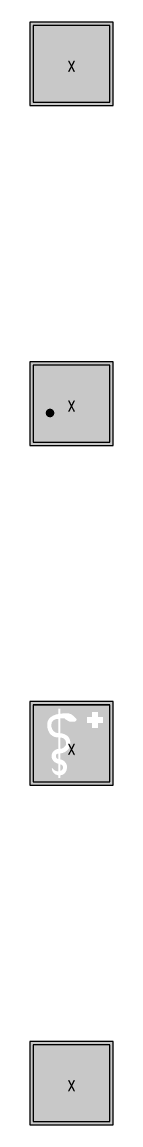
# Model space of a CAD drawing. Header units: metres. Extents: x -162 to 83385, y -62392 to -1971.
# Drawn here: x 28210 to 28460, y -50260 to -46956 of the extents above; entities that cross this region are included whole.
import ezdxf
from ezdxf.enums import TextEntityAlignment as Align

# ---------------------------------------------------------------- set-up
doc = ezdxf.new("R2010")
doc.units = ezdxf.units.M
doc.header["$LTSCALE"] = 0.5
for name, color, linetype, lineweight in [('ELIN_Attribut_01_Produkt_ID', 7, 'Continuous', 0), ('ELIN_Attribut_02_Stromkreis', 7, 'Continuous', 0), ('ELIN_Attribut_03_Verteilerbereich', 7, 'Continuous', 0), ('ELIN_Attribut_04_Montagehoehe', 7, 'Continuous', 0), ('ELIN_Attribut_05_Montageart', 7, 'Continuous', 0), ('ELIN_Attribut_06_Tuernummer', 7, 'Continuous', 0), ('ELIN_Attribut_07_Bemerkung', 7, 'Continuous', 0), ('ELIN_Attribut_08_Adresse', 7, 'Continuous', 0), ('ELIN_Attribut_10_AKZ1', 7, 'Continuous', 0), ('ELIN_Attribut_11_AKZ2', 7, 'Continuous', 0), ('ELIN_Attribut_12_Sonstiges1', 7, 'Continuous', 0), ('ELIN_Attribut_13_Sonstiges2', 7, 'Continuous', 0), ('ELIN_Attribut_14_Bauteil', 7, 'Continuous', 0), ('ELIN_Attribut_15_Ebene', 7, 'Continuous', 0), ('ELIN_Attribut_16_Raumnummer', 7, 'Continuous', 0), ('ELIN_Attribut_17_Raumname', 7, 'Continuous', 0), ('ELIN_Attribut_18_Montageabschnitt', 7, 'Continuous', 0), ('ELIN_Attribut_Basispunkt', 2, 'Continuous', 0), ('ELIN_Attribute_GEMOS', 11, 'Continuous', 0), ('ELIN_FOS_WA_Arzt', 7, 'Continuous', 0), ('ELIN_FOS_WA_Defibrillator', 7, 'Continuous', 0), ('ELIN_FOS_WA_Sammelpunkt', 7, 'Continuous', 0), ('ELIN_FOS_WA_Sanitaeter', 7, 'Continuous', 0)]:
    doc.layers.add(name, color=color, linetype=linetype, lineweight=lineweight)
doc.layers.get('0').off()
doc.styles.add('ELIN_Attribute', font='isocp.shx', dxfattribs={"width": 0.8})

# ---------------------------------------------------------------- blocks, each defined once
blk = doc.blocks.new('ELIN_FOS_SAMMELPUNKT')
at = {"true_color": 0xfafafa}
h = blk.add_hatch(color=7, dxfattribs=at)
h.dxf.hatch_style = 1
h.paths.add_polyline_path([(-121.3, 121.2), (-121.3, -121.3), (121.2, -121.3), (121.2, 121.2)], flags=16)
h.paths.add_polyline_path([(-125, 125), (-125, -125), (125, -125), (125, 125)])
at = {"true_color": 0xd2d2d2}
h = blk.add_hatch(color=254, dxfattribs=at)
h.paths.add_polyline_path([(-121.3, 121.2), (-121.3, -121.3), (121.2, -121.3), (121.2, 121.2)])
h.paths.add_polyline_path([(115, -115), (-115, -115), (-115, 115), (115, 115)], flags=16)
at = {"linetype": 'Continuous', "true_color": 0x64f01e}
h = blk.add_hatch(color=70, dxfattribs=at)
h.paths.add_polyline_path([(115, 115), (-115, 115), (-115, -115), (115, -115)])
h.paths.add_polyline_path([(87.4, 57.9), (58, 57.8), (58, 87.5), (70.8, 100.3), (70.8, 79.9), (99.6, 108.7), (108.7, 99.6), (79.9, 70.8), (100.2, 70.8)], flags=16)
h.paths.add_polyline_path([(72.6, 9.4), (72.6, -7.7), (72.6, -53.5), (63, -53.5), (63, -9.8), (58.5, -9.8), (58.5, -53.5), (34.5, -53.5), (34.5, -15.6), (34.5, -10.9, 0.414214), (25, -1.4), (13.7, -1.4, 0.2394), (23.3, 17.4), (40.1, 17.4), (40.1, 17.4, -0.226818), (24.5, 25.4, -0.164713), (20.3, 37.7, -1), (60.9, 37.7, -0.414214), (40.6, 17.4), (64.6, 17.4, -0.414214)], flags=16)
h.paths.add_polyline_path([(20.3, 17.4, -1), (-20.3, 17.4, -1)], flags=16)
h.paths.add_polyline_path([(-20.3, 66.8, -1), (20.3, 66.8, -1)], flags=16)
h.paths.add_polyline_path([(31.5, -10.9), (31.5, -53.5), (32, -53.5), (32, -73.8), (22.4, -73.8), (22.4, -30.1), (17.9, -30.1), (17.9, -73.8), (-17.9, -73.8), (-17.9, -30.1), (-22.4, -30.1), (-22.4, -73.8), (-32, -73.8), (-32, -53.5), (-31.5, -53.5), (-31.5, -10.9, -0.414214), (-25, -4.4), (-8.2, -4.4, 0.18206), (8.2, -4.4), (25, -4.4, -0.414214)], flags=16)
h.paths.add_polyline_path([(87.4, -57.8), (100.2, -70.7), (79.9, -70.7), (108.7, -99.5), (99.6, -108.7), (70.8, -79.8), (70.8, -100.2), (58, -87.4), (58, -57.8)], flags=16)
h.paths.add_polyline_path([(-19.9, 37.7, -0.414214), (-40.2, 17.4), (-23.3, 17.4, 0.2394), (-13.7, -1.4), (-25, -1.4, 0.414214), (-34.5, -10.9), (-34.5, -16.9), (-34.5, -53.5), (-57, -53.5), (-57, -9.8), (-61.5, -9.8), (-61.5, -53.5), (-72.2, -53.5), (-72.2, 9.4, -0.414214), (-64.2, 17.4), (-40.2, 17.4, -0.414214), (-60.5, 37.7, -1)], flags=16)
h.paths.add_polyline_path([(-58, 57.8), (-87.4, 57.9), (-100.2, 70.8), (-79.9, 70.8), (-108.7, 99.6), (-99.6, 108.7), (-70.8, 79.9), (-70.8, 100.3), (-58, 87.5)], flags=16)
h.paths.add_polyline_path([(-58, -57.8), (-58, -87.4), (-70.8, -100.2), (-70.8, -79.8), (-99.6, -108.7), (-108.7, -99.5), (-79.9, -70.7), (-100.2, -70.7), (-87.4, -57.8)], flags=16)
at = {"true_color": 0xfafafa}
h = blk.add_hatch(color=7, dxfattribs=at)
h.paths.add_polyline_path([(-19.9, 37.7, 1), (-60.5, 37.7, 0.414214), (-40.2, 17.4, 0.414214)])
h.paths.add_polyline_path([(-58, 87.5), (-70.8, 100.3), (-70.8, 79.9), (-99.6, 108.7), (-108.7, 99.6), (-79.9, 70.8), (-100.2, 70.8), (-87.4, 57.9), (-58, 57.8)])
h.paths.add_polyline_path([(-20.3, 66.8, 1), (20.3, 66.8, 1)])
h.paths.add_polyline_path([(20.3, 17.4, 1), (-20.3, 17.4, 1)])
h.paths.add_polyline_path([(60.9, 37.7, 1), (20.3, 37.7, 0.164713), (24.5, 25.4, 0.226818), (40.1, 17.4), (40.1, 17.4), (23.3, 17.4, -0.2394), (13.7, -1.4), (25, -1.4, -0.414214), (34.5, -10.9), (34.5, -15.6), (34.5, -53.5), (58.5, -53.5), (58.5, -9.8), (63, -9.8), (63, -53.5), (72.6, -53.5), (72.6, -7.7), (72.6, 9.4, 0.414214), (64.6, 17.4), (40.6, 17.4, 0.414214)])
h.paths.add_polyline_path([(100.2, 70.8), (79.9, 70.8), (108.7, 99.6), (99.6, 108.7), (70.8, 79.9), (70.8, 100.3), (58, 87.5), (58, 57.8), (87.4, 57.9)])
h.paths.add_polyline_path([(-23.3, 17.4), (-40.2, 17.4), (-64.2, 17.4, 0.414214), (-72.2, 9.4), (-72.2, -53.5), (-61.5, -53.5), (-61.5, -9.8), (-57, -9.8), (-57, -53.5), (-34.5, -53.5), (-34.5, -16.9), (-34.5, -10.9, -0.414214), (-25, -1.4), (-13.7, -1.4, -0.2394)])
h.paths.add_polyline_path([(31.5, -10.9, 0.414214), (25, -4.4), (8.2, -4.4, -0.18206), (-8.2, -4.4), (-25, -4.4, 0.414214), (-31.5, -10.9), (-31.5, -53.5), (-32, -53.5), (-32, -73.8), (-22.4, -73.8), (-22.4, -30.1), (-17.9, -30.1), (-17.9, -73.8), (17.9, -73.8), (17.9, -30.1), (22.4, -30.1), (22.4, -73.8), (32, -73.8), (32, -53.5), (31.5, -53.5)])
h.paths.add_polyline_path([(-58, -57.8), (-87.4, -57.8), (-100.2, -70.7), (-79.9, -70.7), (-108.7, -99.5), (-99.6, -108.7), (-70.8, -79.8), (-70.8, -100.2), (-58, -87.4)])
h.paths.add_polyline_path([(87.4, -57.8), (58, -57.8), (58, -87.4), (70.8, -100.2), (70.8, -79.8), (99.6, -108.7), (108.7, -99.5), (79.9, -70.7), (100.2, -70.7)])
at = {"color": 7, "true_color": 0xfafafa}
blk.add_lwpolyline([(-125, 125), (-125, -125), (125, -125), (125, 125)], close=True, dxfattribs=at)
blk.add_lwpolyline([(-125, 125), (-125, -125), (125, -125), (125, 125)], close=True, dxfattribs=at)
blk.add_lwpolyline([(115, 115), (-115, 115), (-115, -115), (115, -115), (115, 115)], close=True)
at = {"layer": 'ELIN_Attribut_01_Produkt_ID', "style": 'ELIN_Attribute', "width": 0.8, "flags": 8}
blk.add_attdef('01_PRODUKT_ID', (508.5, -14.6, 0), '', height=150, dxfattribs=at)
at = {"layer": 'ELIN_Attribut_02_Stromkreis', "style": 'ELIN_Attribute', "width": 0.8, "flags": 8}
blk.add_attdef('02_STROMKREIS', (508.5, 185.4, 0), '', height=150, dxfattribs=at)
at = {"layer": 'ELIN_Attribut_03_Verteilerbereich', "style": 'ELIN_Attribute', "width": 0.8, "flags": 8}
blk.add_attdef('03_VERTEILERBEREICH', (508.5, -404.4, 0), '', height=125, dxfattribs=at)
at = {"layer": 'ELIN_Attribut_04_Montagehoehe', "style": 'ELIN_Attribute', "width": 0.8, "flags": 8}
blk.add_attdef('04_MONTAGEHOEHE', text='', height=125, dxfattribs=at).set_placement((-732.1, -14.6, 0), align=Align.RIGHT)
at = {"layer": 'ELIN_Attribut_05_Montageart', "style": 'ELIN_Attribute', "width": 0.8, "flags": 8}
blk.add_attdef('05_MONTAGEART', (508.5, -204.4, 0), '', height=125, dxfattribs=at)
at = {"layer": 'ELIN_Attribut_06_Tuernummer', "style": 'ELIN_Attribute', "width": 0.8, "flags": 8}
blk.add_attdef('06_TUERNUMMER', text='', height=125, dxfattribs=at).set_placement((-732.1, -214.6, 0), align=Align.RIGHT)
at = {"layer": 'ELIN_Attribut_07_Bemerkung', "style": 'ELIN_Attribute', "width": 0.8, "flags": 8}
blk.add_attdef('07_BEMERKUNG', (511.1, -844.5, 0), '', height=125, dxfattribs=at)
at = {"layer": 'ELIN_Attribut_08_Adresse', "style": 'ELIN_Attribute', "width": 0.8, "flags": 8}
blk.add_attdef('08_ADRESSE', (511.1, -1100.6, 0), '', height=125, dxfattribs=at)
at = {"layer": 'ELIN_Attribut_10_AKZ1', "style": 'ELIN_Attribute', "width": 0.8, "flags": 8}
blk.add_attdef('10_AKZ1', (508.5, -1466.6, 0), '', height=125, dxfattribs=at)
at = {"layer": 'ELIN_Attribut_11_AKZ2', "style": 'ELIN_Attribute', "width": 0.8, "flags": 8}
blk.add_attdef('11_AKZ2', (508.5, -1622.9, 0), '', height=125, dxfattribs=at)
at = {"layer": 'ELIN_Attribut_12_Sonstiges1', "style": 'ELIN_Attribute', "width": 0.8, "flags": 8}
blk.add_attdef('12_SONSTIGES1', (511.1, -2000.7, 0), '', height=125, dxfattribs=at)
at = {"layer": 'ELIN_Attribut_13_Sonstiges2', "style": 'ELIN_Attribute', "width": 0.8, "flags": 8}
blk.add_attdef('13_SONSTIGES2', (511.1, -2151.6, 0), '', height=125, dxfattribs=at)
at = {"layer": 'ELIN_Attribut_14_Bauteil', "style": 'ELIN_Attribute', "width": 0.8, "flags": 8}
blk.add_attdef('14_BAUTEIL', (511.1, -2382.1, 0), '', height=125, dxfattribs=at)
at = {"layer": 'ELIN_Attribut_15_Ebene', "style": 'ELIN_Attribute', "width": 0.8, "flags": 8}
blk.add_attdef('15_EBENE', (511.1, -2529.3, 0), '', height=125, dxfattribs=at)
at = {"layer": 'ELIN_Attribut_16_Raumnummer', "style": 'ELIN_Attribute', "width": 0.8, "flags": 8}
blk.add_attdef('16_RAUMNUMMER', (511.1, -2723.6, 0), '', height=125, dxfattribs=at)
at = {"layer": 'ELIN_Attribut_17_Raumname', "style": 'ELIN_Attribute', "width": 0.8, "flags": 8}
blk.add_attdef('17_RAUMNAME', (511.1, -2880.1, 0), '', height=125, dxfattribs=at)
at = {"layer": 'ELIN_Attribut_18_Montageabschnitt', "style": 'ELIN_Attribute', "width": 0.8, "flags": 8}
blk.add_attdef('18_MONTAGEABSCHNITT', (511.1, -3081.1, 0), '', height=125, dxfattribs=at)
at = {"layer": 'ELIN_Attribut_Basispunkt', "style": 'ELIN_Attribute', "width": 0.8}
blk.add_attdef('Basispunkt', text='', height=50, dxfattribs=at).set_placement((0, 0), align=Align.MIDDLE)
at = {"layer": 'ELIN_Attribute_GEMOS', "style": 'ELIN_Attribute', "width": 0.6, "flags": 8}
for tag, p in [('G01_PRO02ID', (1933.2, 183.6)), ('G02_BEZEICHNUNG', (1933.2, -14.6, 0)), ('G03_DESCRIPTION', (1933.2, -204.4, 0)), ('G04_GEMOS-SYMBOL', (1936.5, -404.4, 0)), ('G05_GEMOS-TYP', (1936.5, -604.4, 0)), ('G06_ORTSKENNUNG', (1933.2, -804.4, 0)), ('G08_FREI1', (1933.2, -1004.4, 0)), ('G08_FREI2', (1933.2, -1204.4, 0))]:
    blk.add_attdef(tag, p, '', height=125, dxfattribs=at)
blk = doc.blocks.new('ELIN_FOS_SANITAETER')
at = {"true_color": 0xfafafa}
h = blk.add_hatch(color=7, dxfattribs=at)
h.dxf.hatch_style = 1
h.paths.add_polyline_path([(-121.3, 121.2), (-121.3, -121.3), (121.2, -121.3), (121.2, 121.2)], flags=16)
h.paths.add_polyline_path([(-125, 125), (-125, -125), (125, -125), (125, 125)])
at = {"true_color": 0xd2d2d2}
h = blk.add_hatch(color=254, dxfattribs=at)
h.paths.add_polyline_path([(-121.3, 121.2), (-121.3, -121.3), (121.2, -121.3), (121.2, 121.2)])
h.paths.add_polyline_path([(115, -115), (-115, -115), (-115, 115), (115, 115)], flags=16)
at = {"true_color": 0x64f01e}
h = blk.add_hatch(color=70, dxfattribs=at)
h.dxf.hatch_style = 1
h.paths.add_polyline_path([(115, 115), (-115, 115), (-115, -115), (115, -115)])
h.paths.add_polyline_path([(110.6, 5), (110.6, -2.2), (89.9, -2.2), (89.9, -56.3), (110.6, -56.3), (110.6, -64), (-110.2, -64), (-110.2, -57), (-89.5, -57), (-89.5, -2.2), (-110.2, -2.2), (-110.2, 5)], flags=16)
h.paths.add_polyline_path([(-35.9, -2.1), (-32.9, -2.1), (-2.5, -2.1), (-2.5, -13.1), (-29.7, -13.1), (-29.7, -16), (50.8, -16), (53, -16), (53, -17.9), (53, -27.5), (11.6, -27.5), (11.6, -29.5), (53, -29.5), (53, -39.1), (53, -41), (50.8, -41), (-29.7, -41), (-29.7, -43.8), (-2.5, -43.8), (-2.5, -54.8), (-32.9, -54.8), (-35.9, -54.8, -0.414214), (-48.4, -42.3), (-48.4, -17.3), (-48.4, -14.6, -0.414214)], flags=0)
h.paths.add_polyline_path([(-35.9, -4.1), (-32.9, -4.1), (-4.5, -4.1), (-4.5, -11.1), (-31.7, -11.1), (-31.7, -18), (50.8, -18), (51, -18), (51, -25.5), (9.6, -25.5), (9.6, -31.5), (51, -31.5), (51, -39), (-31.7, -39), (-31.7, -45.8), (-4.5, -45.8), (-4.5, -52.8), (-32.9, -52.8), (-35.9, -52.8, -0.414214), (-46.4, -42.3), (-46.4, -17.3), (-46.4, -14.6, -0.414214)], flags=0)
h.paths.add_polyline_path([(-51.5, -27.7), (-51.5, -28.5, -64.977827)], flags=0)
h.paths.add_polyline_path([(-53.5, -27.8), (-53.5, -28.5, -59.401005)], flags=0)
h.paths.add_polyline_path([(44.8, 64.3), (44.8, 75.8), (63.1, 75.8), (63.1, 92.7), (73.1, 92.7), (73.1, 75.8), (91.6, 75.8), (91.6, 64.3), (73.1, 64.3), (73.1, 47.5), (63.1, 47.5), (63.1, 64.3)], flags=16)
at = {"true_color": 0xfafafa}
for points in [[(73.1, 64.3), (91.6, 64.3), (91.6, 75.8), (73.1, 75.8), (73.1, 92.7), (63.1, 92.7), (63.1, 75.8), (44.8, 75.8), (44.8, 64.3), (63.1, 64.3), (63.1, 47.5), (73.1, 47.5)], [(-53.5, -27.8, 59.401005), (-53.5, -28.5)], [(9.6, -25.5), (51, -25.5), (51, -18), (50.8, -18), (-31.7, -18), (-31.7, -11.1), (-4.5, -11.1), (-4.5, -4.1), (-32.9, -4.1), (-35.9, -4.1, 0.414214), (-46.4, -14.6), (-46.4, -17.3), (-46.4, -42.3, 0.414214), (-35.9, -52.8), (-32.9, -52.8), (-4.5, -52.8), (-4.5, -45.8), (-31.7, -45.8), (-31.7, -39), (51, -39), (51, -31.5), (9.6, -31.5)]]:
    blk.add_hatch(color=7, dxfattribs=at).paths.add_polyline_path(points)
h = blk.add_hatch(color=7, dxfattribs=at)
h.paths.add_polyline_path([(89.9, -2.2), (110.6, -2.2), (110.6, 5), (-110.2, 5), (-110.2, -2.2), (-89.5, -2.2), (-89.5, -57), (-110.2, -57), (-110.2, -64), (110.6, -64), (110.6, -56.3), (89.9, -56.3)])
h.paths.add_polyline_path([(50.8, -16), (53, -16), (53, -17.9), (53, -27.5), (11.6, -27.5), (11.6, -29.5), (53, -29.5), (53, -39.1), (53, -41), (50.8, -41), (-29.7, -41), (-29.7, -43.8), (-2.5, -43.8), (-2.5, -54.8), (-32.9, -54.8), (-35.9, -54.8, -0.414214), (-48.4, -42.3), (-48.4, -17.3), (-48.4, -14.6, -0.414214), (-35.9, -2.1), (-32.9, -2.1), (-2.5, -2.1), (-2.5, -13.1), (-29.7, -13.1), (-29.7, -16)], flags=16)
h.paths.add_polyline_path([(50.8, -18), (51, -18), (51, -25.5), (9.6, -25.5), (9.6, -31.5), (51, -31.5), (51, -39), (50.8, -39), (-31.7, -39), (-31.7, -45.8), (-4.5, -45.8), (-4.5, -52.8), (-32.9, -52.8), (-35.9, -52.8, -0.414214), (-46.4, -42.3), (-46.4, -17.3), (-46.4, -14.6, -0.414214), (-35.9, -4.1), (-32.9, -4.1), (-4.5, -4.1), (-4.5, -11.1), (-31.7, -11.1), (-31.7, -18)], flags=0)
h.paths.add_polyline_path([(-51.5, -27.7), (-51.5, -28.5, -64.977827)], flags=16)
h.paths.add_polyline_path([(-53.5, -27.8), (-53.5, -28.5, -59.401005)], flags=0)
at = {"true_color": 0x64f01e}
h = blk.add_hatch(color=70, dxfattribs=at)
h.paths.add_polyline_path([(-51.5, -28.5), (-51.5, -27.7, 64.977827)])
h.paths.add_polyline_path([(-53.5, -27.8), (-53.5, -28.5, -59.401005)], flags=16)
h = blk.add_hatch(color=70, dxfattribs=at)
h.paths.add_polyline_path([(-2.5, -2.1), (-32.9, -2.1), (-35.9, -2.1, 0.414214), (-48.4, -14.6), (-48.4, -17.3), (-48.4, -42.3, 0.414214), (-35.9, -54.8), (-32.9, -54.8), (-2.5, -54.8), (-2.5, -43.8), (-29.7, -43.8), (-29.7, -41), (50.8, -41), (53, -41), (53, -39.1), (53, -29.5), (11.6, -29.5), (11.6, -27.5), (53, -27.5), (53, -17.9), (53, -16), (50.8, -16), (-29.7, -16), (-29.7, -13.1), (-2.5, -13.1)])
h.paths.add_polyline_path([(-31.7, -11.1), (-31.7, -18), (50.8, -18), (51, -18), (51, -25.5), (9.6, -25.5), (9.6, -31.5), (51, -31.5), (51, -39), (50.8, -39), (-31.7, -39), (-31.7, -45.8), (-4.5, -45.8), (-4.5, -52.8), (-32.9, -52.8), (-35.9, -52.8, -0.414214), (-46.4, -42.3), (-46.4, -17.3), (-46.4, -14.6, -0.414214), (-35.9, -4.1), (-32.9, -4.1), (-4.5, -4.1), (-4.5, -11.1)], flags=16)
at = {"color": 7, "true_color": 0xfafafa}
blk.add_lwpolyline([(-125, 125), (-125, -125), (125, -125), (125, 125)], close=True, dxfattribs=at)
blk.add_lwpolyline([(115, 115), (-115, 115), (-115, -115), (115, -115), (115, 115)], close=True)
at = {"layer": 'ELIN_Attribut_01_Produkt_ID', "style": 'ELIN_Attribute', "width": 0.8, "flags": 8}
blk.add_attdef('01_PRODUKT_ID', (508.5, -14.6, 0), '', height=150, dxfattribs=at)
at = {"layer": 'ELIN_Attribut_02_Stromkreis', "style": 'ELIN_Attribute', "width": 0.8, "flags": 8}
blk.add_attdef('02_STROMKREIS', (508.5, 185.4, 0), '', height=150, dxfattribs=at)
at = {"layer": 'ELIN_Attribut_03_Verteilerbereich', "style": 'ELIN_Attribute', "width": 0.8, "flags": 8}
blk.add_attdef('03_VERTEILERBEREICH', (508.5, -404.4, 0), '', height=125, dxfattribs=at)
at = {"layer": 'ELIN_Attribut_04_Montagehoehe', "style": 'ELIN_Attribute', "width": 0.8, "flags": 8}
blk.add_attdef('04_MONTAGEHOEHE', text='', height=125, dxfattribs=at).set_placement((-732.1, -14.6, 0), align=Align.RIGHT)
at = {"layer": 'ELIN_Attribut_05_Montageart', "style": 'ELIN_Attribute', "width": 0.8, "flags": 8}
blk.add_attdef('05_MONTAGEART', (508.5, -204.4, 0), '', height=125, dxfattribs=at)
at = {"layer": 'ELIN_Attribut_06_Tuernummer', "style": 'ELIN_Attribute', "width": 0.8, "flags": 8}
blk.add_attdef('06_TUERNUMMER', text='', height=125, dxfattribs=at).set_placement((-732.1, -214.6, 0), align=Align.RIGHT)
at = {"layer": 'ELIN_Attribut_07_Bemerkung', "style": 'ELIN_Attribute', "width": 0.8, "flags": 8}
blk.add_attdef('07_BEMERKUNG', (511.1, -844.5, 0), '', height=125, dxfattribs=at)
at = {"layer": 'ELIN_Attribut_08_Adresse', "style": 'ELIN_Attribute', "width": 0.8, "flags": 8}
blk.add_attdef('08_ADRESSE', (511.1, -1100.6, 0), '', height=125, dxfattribs=at)
at = {"layer": 'ELIN_Attribut_10_AKZ1', "style": 'ELIN_Attribute', "width": 0.8, "flags": 8}
blk.add_attdef('10_AKZ1', (508.5, -1466.6, 0), '', height=125, dxfattribs=at)
at = {"layer": 'ELIN_Attribut_11_AKZ2', "style": 'ELIN_Attribute', "width": 0.8, "flags": 8}
blk.add_attdef('11_AKZ2', (508.5, -1622.9, 0), '', height=125, dxfattribs=at)
at = {"layer": 'ELIN_Attribut_12_Sonstiges1', "style": 'ELIN_Attribute', "width": 0.8, "flags": 8}
blk.add_attdef('12_SONSTIGES1', (511.1, -2000.7, 0), '', height=125, dxfattribs=at)
at = {"layer": 'ELIN_Attribut_13_Sonstiges2', "style": 'ELIN_Attribute', "width": 0.8, "flags": 8}
blk.add_attdef('13_SONSTIGES2', (511.1, -2151.6, 0), '', height=125, dxfattribs=at)
at = {"layer": 'ELIN_Attribut_14_Bauteil', "style": 'ELIN_Attribute', "width": 0.8, "flags": 8}
blk.add_attdef('14_BAUTEIL', (511.1, -2382.1, 0), '', height=125, dxfattribs=at)
at = {"layer": 'ELIN_Attribut_15_Ebene', "style": 'ELIN_Attribute', "width": 0.8, "flags": 8}
blk.add_attdef('15_EBENE', (511.1, -2529.3, 0), '', height=125, dxfattribs=at)
at = {"layer": 'ELIN_Attribut_16_Raumnummer', "style": 'ELIN_Attribute', "width": 0.8, "flags": 8}
blk.add_attdef('16_RAUMNUMMER', (511.1, -2723.6, 0), '', height=125, dxfattribs=at)
at = {"layer": 'ELIN_Attribut_17_Raumname', "style": 'ELIN_Attribute', "width": 0.8, "flags": 8}
blk.add_attdef('17_RAUMNAME', (511.1, -2880.1, 0), '', height=125, dxfattribs=at)
at = {"layer": 'ELIN_Attribut_18_Montageabschnitt', "style": 'ELIN_Attribute', "width": 0.8, "flags": 8}
blk.add_attdef('18_MONTAGEABSCHNITT', (511.1, -3081.1, 0), '', height=125, dxfattribs=at)
at = {"layer": 'ELIN_Attribut_Basispunkt', "style": 'ELIN_Attribute', "width": 0.8}
blk.add_attdef('Basispunkt', text='', height=50, dxfattribs=at).set_placement((0, 0), align=Align.MIDDLE)
at = {"layer": 'ELIN_Attribute_GEMOS', "style": 'ELIN_Attribute', "width": 0.6, "flags": 8}
for tag, p in [('G01_PRO02ID', (1933.2, 183.6)), ('G02_BEZEICHNUNG', (1933.2, -14.6, 0)), ('G03_DESCRIPTION', (1933.2, -204.4, 0)), ('G04_GEMOS-SYMBOL', (1936.5, -404.4, 0)), ('G05_GEMOS-TYP', (1936.5, -604.4, 0)), ('G06_ORTSKENNUNG', (1933.2, -804.4, 0)), ('G08_FREI1', (1933.2, -1004.4, 0)), ('G08_FREI2', (1933.2, -1204.4, 0))]:
    blk.add_attdef(tag, p, '', height=125, dxfattribs=at)
blk = doc.blocks.new('ELIN_FOS_ARZT')
at = {"true_color": 0xfafafa}
h = blk.add_hatch(color=7, dxfattribs=at)
h.dxf.hatch_style = 1
h.paths.add_polyline_path([(-121.3, 121.2), (-121.3, -121.3), (121.2, -121.3), (121.2, 121.2)], flags=16)
h.paths.add_polyline_path([(-125, 125), (-125, -125), (125, -125), (125, 125)])
at = {"true_color": 0xd2d2d2}
h = blk.add_hatch(color=254, dxfattribs=at)
h.paths.add_polyline_path([(-121.3, 121.2), (-121.3, -121.3), (121.2, -121.3), (121.2, 121.2)])
h.paths.add_polyline_path([(115, -115), (-115, -115), (-115, 115), (115, 115)], flags=16)
at = {"true_color": 0x64f01e}
h = blk.add_hatch(color=70, dxfattribs=at)
h.dxf.hatch_style = 1
h.paths.add_polyline_path([(-39.2, 73.6), (-41.1, 73.5), (-44, 73), (-47.1, 72.4), (-49.9, 71.4), (-52.3, 70.2), (-54.6, 68.6), (-56.2, 66.9), (-57.9, 64.6), (-59.2, 62.5), (-59.9, 59.7), (-60.3, 57), (-60.4, 54.6), (-60.3, 51.5), (-60, 48.6), (-59.1, 45.7), (-58, 43), (-56.4, 40.2), (-54, 37.2), (-51.8, 35.2), (-49.4, 33.4), (-47.2, 32.3), (-44.6, 31.7), (-41.8, 31.1), (-39.2, 31)], flags=0)
h.paths.add_polyline_path([(-16.5, -1.6), (-16.4, 0.6), (-16.7, 3.3), (-17.1, 5.4), (-17.7, 7.7), (-18.8, 9.7), (-20.2, 11.6), (-21.5, 13.1), (-23.4, 14.6), (-25.1, 15.5), (-27.3, 16.3), (-29.9, 17), (-32.1, 17.2), (-33.6, 17.5), (-33.6, -16), (-32.9, -16), (-30.9, -15.9), (-28.1, -15.1), (-25.2, -13.5), (-22.5, -11.6), (-20.4, -9.6), (-18.7, -7.7), (-17.6, -5.9), (-16.8, -4)], flags=0)
h.paths.add_polyline_path([(-39.2, -30.4), (-40, -30.6), (-41.7, -30.9), (-43.4, -31.6), (-45, -32.8), (-46.2, -34.3), (-46.7, -36.1), (-47, -37.9), (-46.8, -39.6), (-46.5, -41), (-45.6, -42.9), (-44.3, -44.4), (-42.9, -45.6), (-41.3, -46.4), (-39.2, -47)], flags=0)
h.paths.add_polyline_path([(-25.5, -74.5), (-25.4, -73), (-25.2, -71.8), (-25.5, -70.2), (-26, -68.8), (-26.7, -67.4), (-27.7, -66.3), (-29.1, -64.9), (-30.3, -64), (-32.1, -63.3), (-33.6, -62.9), (-33.6, -82.1), (-32.3, -81.8), (-30.4, -80.9), (-28.9, -79.9), (-27.4, -78.6), (-26.6, -77.3), (-25.9, -75.8)], flags=0)
h.paths.add_polyline_path([(115, 116), (-115, 116), (-115, -115), (115, -115)])
h.paths.add_polyline_path([(-59.9, -39.9), (-59.9, -36.8), (-59.3, -34), (-58.6, -31.1), (-57.6, -28.5), (-56.5, -26.8), (-55.3, -24.7), (-53.3, -22.6), (-51.7, -21.4), (-49.8, -20.3), (-47.9, -19), (-46.3, -18.3), (-44.1, -17.6), (-41.8, -16.9), (-39.2, -16.3), (-39.2, 17.8), (-40.6, 17.8), (-43.4, 18), (-46.2, 18.3), (-48.7, 18.9), (-51.6, 19.6), (-54.1, 20.8), (-56.4, 22.1), (-58.7, 23.5), (-61.1, 25.5), (-63.2, 27.6), (-65.4, 29.9), (-66.7, 32.1), (-67.8, 34.1), (-69, 36.5), (-70.1, 38.7), (-70.8, 41), (-71.5, 43.3), (-72.1, 46.1), (-72.7, 48.9), (-72.9, 51), (-73.1, 54.6), (-73, 58.1), (-72.9, 59.4), (-72.3, 62.2), (-72, 64), (-71.5, 66.2), (-70.8, 67.7), (-69.7, 69.9), (-68, 72.7), (-66.7, 74.1), (-65, 76.3), (-62.9, 78), (-60.8, 79.6), (-58.7, 81.1), (-56, 82.7), (-53.6, 83.9), (-50.5, 85.2), (-47.9, 86.2), (-45.8, 86.7), (-42.6, 87.4), (-39.2, 88), (-39.2, 104.2), (-33.6, 104.2), (-33.6, 88.9), (-32, 89.1), (-29.3, 89.4), (-26.9, 89.6), (-24.7, 90), (-22.3, 90.2), (-19.9, 90.4), (-17.8, 90.3), (-15, 90.4), (-12.9, 90.3), (-10.6, 90.1), (-8.5, 89.7), (-6.4, 89.3), (-3.9, 88.4), (-1.3, 87.3), (1, 86.1), (2.7, 84.6), (4.7, 83.4), (6.9, 81.4), (9.4, 78.9), (12, 76.4), (13.5, 74.9), (14.5, 73.7), (15.2, 72), (15.3, 70.7), (15, 69.6), (14.1, 68.7), (13.7, 67.7), (12.7, 66.6), (11.3, 65.9), (9.5, 65.1), (7.1, 64.9), (5, 64.7), (1.5, 64.7), (-1.2, 64.9), (-2.8, 64.9), (-4.3, 65.2), (-6.2, 65.6), (-8.8, 66.8), (-10.8, 67.7), (-12.6, 68.9), (-14.3, 70), (-16, 70.9), (-17.3, 71.7), (-18.4, 72.6), (-19.6, 73.7), (-20.7, 74.5), (-21.6, 75), (-22.8, 75.4), (-24.3, 75.5), (-26.1, 75.4), (-28.2, 75.3), (-29.9, 75.1), (-31.4, 74.9), (-33.6, 74.8), (-33.6, 30.6), (-32.9, 30.5), (-30, 30.2), (-26.1, 29.1), (-22, 27.9), (-19, 26.5), (-14.8, 24.2), (-11.7, 21.6), (-8.9, 18.9), (-6.9, 15.5), (-5.3, 11.6), (-4.4, 8.8), (-3.8, 5.5), (-3.6, 1.8), (-3.8, -1.6), (-4.1, -4.4), (-4.7, -7.2), (-5.7, -10.6), (-7, -13.5), (-8.8, -16.1), (-10.6, -18.3), (-12.2, -20), (-14.3, -22), (-16.5, -23.6), (-18.6, -25.1), (-21.2, -26.4), (-23.6, -27.5), (-26.1, -28.3), (-28.7, -29), (-31.4, -29.6), (-33.6, -29.7), (-33.6, -48.1), (-33.1, -48.1), (-30.9, -48.5), (-28.2, -49.4), (-25.8, -50.5), (-22.8, -52.7), (-20.2, -54.9), (-18.3, -57.3), (-16.6, -59.6), (-14.9, -62.5), (-14.1, -65.2), (-13.5, -68.1), (-13.4, -71.2), (-13.6, -74.3), (-14.3, -77.2), (-14.9, -80.5), (-16.4, -83.5), (-18.3, -87.1), (-19.3, -88.3), (-21.3, -90.5), (-23.8, -92.2), (-26.4, -93.7), (-29.1, -94.8), (-31.7, -95.3), (-33.6, -95.6), (-33.6, -103.4), (-39.2, -103.4), (-39.2, -95.5), (-40.3, -95.4), (-41.9, -95.2), (-43.7, -94.6), (-45.5, -93.9), (-47.6, -93), (-49.5, -92.1), (-50.9, -91.1), (-52.3, -89.8), (-53.3, -88.9), (-54.3, -87.9), (-55.3, -86.5), (-55.9, -85.4), (-56.7, -84.4), (-57.2, -83.4), (-57.8, -82.2), (-58.1, -80.9), (-58.5, -79.9), (-58.7, -78.8), (-58.8, -77.6), (-59, -76.6), (-59.1, -75.7), (-59.1, -74.6), (-59, -72.9), (-58.4, -73.3), (-57.6, -74.2), (-56.6, -75.4), (-55, -76.9), (-53.6, -78.3), (-52.3, -79.4), (-50.8, -80.4), (-49.1, -81.5), (-47.6, -82.4), (-45.8, -82.9), (-44.3, -83.3), (-42.7, -83.4), (-40.9, -83.4), (-39.2, -83.2), (-39.2, -61.4), (-40.8, -61), (-43.5, -59.8), (-46.5, -58.5), (-49.6, -56.8), (-52, -54.9), (-54.1, -53.1), (-55.6, -51), (-57, -48.6), (-58.9, -44.9), (-59.6, -42.5)], flags=16)
h.paths.add_polyline_path([(-47, -37.9), (-46.7, -36.1), (-46.2, -34.3), (-45, -32.8), (-43.4, -31.6), (-41.7, -30.9), (-40, -30.6), (-39.2, -30.4), (-39.2, -47), (-41.3, -46.4), (-42.9, -45.6), (-44.3, -44.4), (-45.6, -42.9), (-46.5, -41), (-46.8, -39.6)], flags=0)
h.paths.add_polyline_path([(-33.6, -62.9), (-32.1, -63.3), (-30.3, -64), (-29.1, -64.9), (-27.7, -66.3), (-26.7, -67.4), (-26, -68.8), (-25.5, -70.2), (-25.2, -71.8), (-25.4, -73), (-25.5, -74.5), (-25.9, -75.8), (-26.6, -77.3), (-27.4, -78.6), (-28.9, -79.9), (-30.4, -80.9), (-32.3, -81.8), (-33.6, -82.1)], flags=0)
h.paths.add_polyline_path([(-33.6, -16), (-33.6, 17.5), (-32.1, 17.2), (-29.9, 17), (-27.3, 16.3), (-25.1, 15.5), (-23.4, 14.6), (-21.5, 13.1), (-20.2, 11.6), (-18.8, 9.7), (-17.7, 7.7), (-17.1, 5.4), (-16.7, 3.3), (-16.4, 0.6), (-16.5, -1.6), (-16.8, -4), (-17.6, -5.9), (-18.7, -7.7), (-20.4, -9.6), (-22.5, -11.6), (-25.2, -13.5), (-28.1, -15.1), (-30.9, -15.9), (-32.9, -16)], flags=0)
h.paths.add_polyline_path([(-47.2, 32.3), (-49.4, 33.4), (-51.8, 35.2), (-54, 37.2), (-56.4, 40.2), (-58, 43), (-59.1, 45.7), (-60, 48.6), (-60.3, 51.5), (-60.4, 54.6), (-60.3, 57), (-59.9, 59.7), (-59.2, 62.5), (-57.9, 64.6), (-56.2, 66.9), (-54.6, 68.6), (-52.3, 70.2), (-49.9, 71.4), (-47.1, 72.4), (-44, 73), (-41.1, 73.5), (-39.2, 73.6), (-39.2, 31), (-41.8, 31.1), (-44.6, 31.7)], flags=0)
h.paths.add_polyline_path([(46.1, 61.3), (46.1, 79.2), (61.8, 79.2), (61.8, 94.4), (79.2, 94.4), (79.2, 79.2), (95, 79.2), (95, 61.3), (79.2, 61.3), (79.2, 46.1), (61.8, 46.1), (61.8, 61.3)], flags=16)
h = blk.add_hatch(color=70, dxfattribs=at)
h.dxf.hatch_style = 1
h.paths.add_polyline_path([(-39.2, 73.6), (-41.1, 73.5), (-44, 73), (-47.1, 72.4), (-49.9, 71.4), (-52.3, 70.2), (-54.6, 68.6), (-56.2, 66.9), (-57.9, 64.6), (-59.2, 62.5), (-59.9, 59.7), (-60.3, 57), (-60.4, 54.6), (-60.3, 51.5), (-60, 48.6), (-59.1, 45.7), (-58, 43), (-56.4, 40.2), (-54, 37.2), (-51.8, 35.2), (-49.4, 33.4), (-47.2, 32.3), (-44.6, 31.7), (-41.8, 31.1), (-39.2, 31)])
h.paths.add_polyline_path([(-17.1, 5.4), (-17.7, 7.7), (-18.8, 9.7), (-20.2, 11.6), (-21.5, 13.1), (-23.4, 14.6), (-25.1, 15.5), (-27.3, 16.3), (-29.9, 17), (-32.1, 17.2), (-33.6, 17.5), (-33.6, -16), (-32.9, -16), (-30.9, -15.9), (-28.1, -15.1), (-25.2, -13.5), (-22.5, -11.6), (-20.4, -9.6), (-18.7, -7.7), (-17.6, -5.9), (-16.8, -4), (-16.5, -1.6), (-16.4, 0.6), (-16.7, 3.3)])
h.paths.add_polyline_path([(-39.2, -30.4), (-40, -30.6), (-41.7, -30.9), (-43.4, -31.6), (-45, -32.8), (-46.2, -34.3), (-46.7, -36.1), (-47, -37.9), (-46.8, -39.6), (-46.5, -41), (-45.6, -42.9), (-44.3, -44.4), (-42.9, -45.6), (-41.3, -46.4), (-39.2, -47)])
h.paths.add_polyline_path([(-25.4, -73), (-25.2, -71.8), (-25.5, -70.2), (-26, -68.8), (-26.7, -67.4), (-27.7, -66.3), (-29.1, -64.9), (-30.3, -64), (-32.1, -63.3), (-33.6, -62.9), (-33.6, -82.1), (-32.3, -81.8), (-30.4, -80.9), (-28.9, -79.9), (-27.4, -78.6), (-26.6, -77.3), (-25.9, -75.8), (-25.5, -74.5)])
at = {"color": 7, "true_color": 0xfafafa}
blk.add_lwpolyline([(-125, 125), (-125, -125), (125, -125), (125, 125)], close=True, dxfattribs=at)
for points in [[(115, 116), (-115, 116), (-115, -115), (115, -115), (115, 116)], [(115, 115), (-115, 115), (-115, -115), (115, -115), (115, 115)]]:
    blk.add_lwpolyline(points, close=True)
at = {"layer": 'ELIN_Attribut_01_Produkt_ID', "style": 'ELIN_Attribute', "width": 0.8, "flags": 8}
blk.add_attdef('01_PRODUKT_ID', (508.5, -14.6, 0), '', height=150, dxfattribs=at)
at = {"layer": 'ELIN_Attribut_02_Stromkreis', "style": 'ELIN_Attribute', "width": 0.8, "flags": 8}
blk.add_attdef('02_STROMKREIS', (508.5, 185.4, 0), '', height=150, dxfattribs=at)
at = {"layer": 'ELIN_Attribut_03_Verteilerbereich', "style": 'ELIN_Attribute', "width": 0.8, "flags": 8}
blk.add_attdef('03_VERTEILERBEREICH', (508.5, -404.4, 0), '', height=125, dxfattribs=at)
at = {"layer": 'ELIN_Attribut_04_Montagehoehe', "style": 'ELIN_Attribute', "width": 0.8, "flags": 8}
blk.add_attdef('04_MONTAGEHOEHE', text='', height=125, dxfattribs=at).set_placement((-732.1, -14.6, 0), align=Align.RIGHT)
at = {"layer": 'ELIN_Attribut_05_Montageart', "style": 'ELIN_Attribute', "width": 0.8, "flags": 8}
blk.add_attdef('05_MONTAGEART', (508.5, -204.4, 0), '', height=125, dxfattribs=at)
at = {"layer": 'ELIN_Attribut_06_Tuernummer', "style": 'ELIN_Attribute', "width": 0.8, "flags": 8}
blk.add_attdef('06_TUERNUMMER', text='', height=125, dxfattribs=at).set_placement((-732.1, -214.6, 0), align=Align.RIGHT)
at = {"layer": 'ELIN_Attribut_07_Bemerkung', "style": 'ELIN_Attribute', "width": 0.8, "flags": 8}
blk.add_attdef('07_BEMERKUNG', (511.1, -844.5, 0), '', height=125, dxfattribs=at)
at = {"layer": 'ELIN_Attribut_08_Adresse', "style": 'ELIN_Attribute', "width": 0.8, "flags": 8}
blk.add_attdef('08_ADRESSE', (511.1, -1100.6, 0), '', height=125, dxfattribs=at)
at = {"layer": 'ELIN_Attribut_10_AKZ1', "style": 'ELIN_Attribute', "width": 0.8, "flags": 8}
blk.add_attdef('10_AKZ1', (508.5, -1466.6, 0), '', height=125, dxfattribs=at)
at = {"layer": 'ELIN_Attribut_11_AKZ2', "style": 'ELIN_Attribute', "width": 0.8, "flags": 8}
blk.add_attdef('11_AKZ2', (508.5, -1622.9, 0), '', height=125, dxfattribs=at)
at = {"layer": 'ELIN_Attribut_12_Sonstiges1', "style": 'ELIN_Attribute', "width": 0.8, "flags": 8}
blk.add_attdef('12_SONSTIGES1', (511.1, -2000.7, 0), '', height=125, dxfattribs=at)
at = {"layer": 'ELIN_Attribut_13_Sonstiges2', "style": 'ELIN_Attribute', "width": 0.8, "flags": 8}
blk.add_attdef('13_SONSTIGES2', (511.1, -2151.6, 0), '', height=125, dxfattribs=at)
at = {"layer": 'ELIN_Attribut_14_Bauteil', "style": 'ELIN_Attribute', "width": 0.8, "flags": 8}
blk.add_attdef('14_BAUTEIL', (511.1, -2382.1, 0), '', height=125, dxfattribs=at)
at = {"layer": 'ELIN_Attribut_15_Ebene', "style": 'ELIN_Attribute', "width": 0.8, "flags": 8}
blk.add_attdef('15_EBENE', (511.1, -2529.3, 0), '', height=125, dxfattribs=at)
at = {"layer": 'ELIN_Attribut_16_Raumnummer', "style": 'ELIN_Attribute', "width": 0.8, "flags": 8}
blk.add_attdef('16_RAUMNUMMER', (511.1, -2723.6, 0), '', height=125, dxfattribs=at)
at = {"layer": 'ELIN_Attribut_17_Raumname', "style": 'ELIN_Attribute', "width": 0.8, "flags": 8}
blk.add_attdef('17_RAUMNAME', (511.1, -2880.1, 0), '', height=125, dxfattribs=at)
at = {"layer": 'ELIN_Attribut_18_Montageabschnitt', "style": 'ELIN_Attribute', "width": 0.8, "flags": 8}
blk.add_attdef('18_MONTAGEABSCHNITT', (511.1, -3081.1, 0), '', height=125, dxfattribs=at)
at = {"layer": 'ELIN_Attribut_Basispunkt', "style": 'ELIN_Attribute', "width": 0.8}
blk.add_attdef('Basispunkt', text='', height=50, dxfattribs=at).set_placement((0, -10.4), align=Align.MIDDLE)
at = {"layer": 'ELIN_Attribute_GEMOS', "style": 'ELIN_Attribute', "width": 0.6, "flags": 8}
for tag, p in [('G01_PRO02ID', (1933.2, 183.6)), ('G02_BEZEICHNUNG', (1933.2, -14.6, 0)), ('G03_DESCRIPTION', (1933.2, -204.4, 0)), ('G04_GEMOS-SYMBOL', (1936.5, -404.4, 0)), ('G05_GEMOS-TYP', (1936.5, -604.4, 0)), ('G06_ORTSKENNUNG', (1933.2, -804.4, 0)), ('G08_FREI1', (1933.2, -1004.4, 0)), ('G08_FREI2', (1933.2, -1204.4, 0))]:
    blk.add_attdef(tag, p, '', height=125, dxfattribs=at)
blk = doc.blocks.new('ELIN_FOS_DEFIBRILLATOR')
at = {"true_color": 0xfafafa}
h = blk.add_hatch(color=7, dxfattribs=at)
h.dxf.hatch_style = 1
h.paths.add_polyline_path([(-121.3, 121.2), (-121.3, -121.3), (121.2, -121.3), (121.2, 121.2)], flags=16)
h.paths.add_polyline_path([(-125, 125), (-125, -125), (125, -125), (125, 125)])
at = {"true_color": 0xd2d2d2}
h = blk.add_hatch(color=254, dxfattribs=at)
h.paths.add_polyline_path([(-121.3, 121.2), (-121.3, -121.3), (121.2, -121.3), (121.2, 121.2)])
h.paths.add_polyline_path([(115, -115), (-115, -115), (-115, 115), (115, 115)], flags=16)
at = {"true_color": 0x64f01e}
h = blk.add_hatch(color=70, dxfattribs=at)
h.dxf.hatch_style = 1
h.paths.add_polyline_path([(115, 115), (-115, 115), (-115, -115), (115, -115)])
h.paths.add_polyline_path([(14.2, 46.4, -0.130054), (37, 40.5, -0.230461), (58, 5.8, -0.146179), (45.6, -35.3, -0.095282), (-19.9, -96.6, -0.095282), (-85.5, -35.3, -0.146179), (-97.9, 5.8, -0.230461), (-76.9, 40.5, -0.130054), (-54.1, 46.4, -0.199986), (-28.3, 35.3), (-19.9, 24.8), (-11.6, 35.3, -0.199986)], flags=16)
h.paths.add_polyline_path([(-1.5, 25.2), (-21.1, -17.1), (4.3, -17.1), (-40.3, -69.2), (-22.9, -27.9), (-48.9, -27.9)], flags=0)
h.paths.add_polyline_path([(36.8, 77.7), (55.8, 77.7), (55.8, 96.7), (74.9, 96.7), (74.9, 77.7), (93.9, 77.7), (93.9, 58.6), (74.9, 58.6), (74.9, 39.6), (55.8, 39.6), (55.8, 58.6), (36.8, 58.6)], flags=16)
h.paths.add_polyline_path([(4.3, -17.1), (-21.1, -17.1), (-1.5, 25.2), (-48.9, -27.9), (-22.9, -27.9), (-40.3, -69.2)], flags=0)
at = {"true_color": 0xfafafa}
h = blk.add_hatch(color=7, dxfattribs=at)
h.paths.add_polyline_path([(93.9, 77.7), (74.9, 77.7), (74.9, 96.7), (55.8, 96.7), (55.8, 77.7), (36.8, 77.7), (36.8, 58.6), (55.8, 58.6), (55.8, 39.6), (74.9, 39.6), (74.9, 58.6), (93.9, 58.6)])
h.paths.add_polyline_path([(37, 40.5, 0.130054), (14.2, 46.4, 0.199986), (-11.6, 35.3), (-19.9, 24.8), (-28.3, 35.3, 0.199986), (-54.1, 46.4, 0.130054), (-76.9, 40.5, 0.230461), (-97.9, 5.8, 0.146179), (-85.5, -35.3, 0.095282), (-19.9, -96.6, 0.095282), (45.6, -35.3, 0.146179), (58, 5.8, 0.230461)])
h.paths.add_polyline_path([(4.3, -17.1), (-40.3, -69.2), (-22.9, -27.9), (-48.9, -27.9), (-1.5, 25.2), (-21.1, -17.1)], flags=16)
at = {"true_color": 0x64f01e}
h = blk.add_hatch(color=70, dxfattribs=at)
h.dxf.hatch_style = 1
h.paths.add_polyline_path([(-1.5, 25.2), (-48.9, -27.9), (-22.9, -27.9), (-40.3, -69.2), (4.3, -17.1), (-21.1, -17.1)])
at = {"color": 7, "true_color": 0xfafafa}
blk.add_lwpolyline([(-125, 125), (-125, -125), (125, -125), (125, 125)], close=True, dxfattribs=at)
blk.add_lwpolyline([(115, 115), (-115, 115), (-115, -115), (115, -115), (115, 115)], close=True)
at = {"layer": 'ELIN_Attribut_01_Produkt_ID', "style": 'ELIN_Attribute', "width": 0.8, "flags": 8}
blk.add_attdef('01_PRODUKT_ID', (508.5, -14.6, 0), '', height=150, dxfattribs=at)
at = {"layer": 'ELIN_Attribut_02_Stromkreis', "style": 'ELIN_Attribute', "width": 0.8, "flags": 8}
blk.add_attdef('02_STROMKREIS', (508.5, 185.4, 0), '', height=150, dxfattribs=at)
at = {"layer": 'ELIN_Attribut_03_Verteilerbereich', "style": 'ELIN_Attribute', "width": 0.8, "flags": 8}
blk.add_attdef('03_VERTEILERBEREICH', (508.5, -404.4, 0), '', height=125, dxfattribs=at)
at = {"layer": 'ELIN_Attribut_04_Montagehoehe', "style": 'ELIN_Attribute', "width": 0.8, "flags": 8}
blk.add_attdef('04_MONTAGEHOEHE', text='', height=125, dxfattribs=at).set_placement((-732.1, -14.6, 0), align=Align.RIGHT)
at = {"layer": 'ELIN_Attribut_05_Montageart', "style": 'ELIN_Attribute', "width": 0.8, "flags": 8}
blk.add_attdef('05_MONTAGEART', (508.5, -204.4, 0), '', height=125, dxfattribs=at)
at = {"layer": 'ELIN_Attribut_06_Tuernummer', "style": 'ELIN_Attribute', "width": 0.8, "flags": 8}
blk.add_attdef('06_TUERNUMMER', text='', height=125, dxfattribs=at).set_placement((-732.1, -214.6, 0), align=Align.RIGHT)
at = {"layer": 'ELIN_Attribut_07_Bemerkung', "style": 'ELIN_Attribute', "width": 0.8, "flags": 8}
blk.add_attdef('07_BEMERKUNG', (511.1, -844.5, 0), '', height=125, dxfattribs=at)
at = {"layer": 'ELIN_Attribut_08_Adresse', "style": 'ELIN_Attribute', "width": 0.8, "flags": 8}
blk.add_attdef('08_ADRESSE', (511.1, -1100.6, 0), '', height=125, dxfattribs=at)
at = {"layer": 'ELIN_Attribut_10_AKZ1', "style": 'ELIN_Attribute', "width": 0.8, "flags": 8}
blk.add_attdef('10_AKZ1', (508.5, -1466.6, 0), '', height=125, dxfattribs=at)
at = {"layer": 'ELIN_Attribut_11_AKZ2', "style": 'ELIN_Attribute', "width": 0.8, "flags": 8}
blk.add_attdef('11_AKZ2', (508.5, -1622.9, 0), '', height=125, dxfattribs=at)
at = {"layer": 'ELIN_Attribut_12_Sonstiges1', "style": 'ELIN_Attribute', "width": 0.8, "flags": 8}
blk.add_attdef('12_SONSTIGES1', (511.1, -2000.7, 0), '', height=125, dxfattribs=at)
at = {"layer": 'ELIN_Attribut_13_Sonstiges2', "style": 'ELIN_Attribute', "width": 0.8, "flags": 8}
blk.add_attdef('13_SONSTIGES2', (511.1, -2151.6, 0), '', height=125, dxfattribs=at)
at = {"layer": 'ELIN_Attribut_14_Bauteil', "style": 'ELIN_Attribute', "width": 0.8, "flags": 8}
blk.add_attdef('14_BAUTEIL', (511.1, -2382.1, 0), '', height=125, dxfattribs=at)
at = {"layer": 'ELIN_Attribut_15_Ebene', "style": 'ELIN_Attribute', "width": 0.8, "flags": 8}
blk.add_attdef('15_EBENE', (511.1, -2529.3, 0), '', height=125, dxfattribs=at)
at = {"layer": 'ELIN_Attribut_16_Raumnummer', "style": 'ELIN_Attribute', "width": 0.8, "flags": 8}
blk.add_attdef('16_RAUMNUMMER', (511.1, -2723.6, 0), '', height=125, dxfattribs=at)
at = {"layer": 'ELIN_Attribut_17_Raumname', "style": 'ELIN_Attribute', "width": 0.8, "flags": 8}
blk.add_attdef('17_RAUMNAME', (511.1, -2880.1, 0), '', height=125, dxfattribs=at)
at = {"layer": 'ELIN_Attribut_18_Montageabschnitt', "style": 'ELIN_Attribute', "width": 0.8, "flags": 8}
blk.add_attdef('18_MONTAGEABSCHNITT', (511.1, -3081.1, 0), '', height=125, dxfattribs=at)
at = {"layer": 'ELIN_Attribut_Basispunkt', "style": 'ELIN_Attribute', "width": 0.8}
blk.add_attdef('Basispunkt', text='', height=50, dxfattribs=at).set_placement((0, 0), align=Align.MIDDLE)
at = {"layer": 'ELIN_Attribute_GEMOS', "style": 'ELIN_Attribute', "width": 0.6, "flags": 8}
for tag, p in [('G01_PRO02ID', (1933.2, 183.6)), ('G02_BEZEICHNUNG', (1933.2, -14.6, 0)), ('G03_DESCRIPTION', (1933.2, -204.4, 0)), ('G04_GEMOS-SYMBOL', (1936.5, -404.4, 0)), ('G05_GEMOS-TYP', (1936.5, -604.4, 0)), ('G06_ORTSKENNUNG', (1933.2, -804.4, 0)), ('G08_FREI1', (1933.2, -1004.4, 0)), ('G08_FREI2', (1933.2, -1204.4, 0))]:
    blk.add_attdef(tag, p, '', height=125, dxfattribs=at)

msp = doc.modelspace()

# ---------------------------------------------------------------- block references
at = {"layer": 'ELIN_FOS_WA_Arzt', "lineweight": 0}
ref = msp.add_blockref('ELIN_FOS_ARZT', (28335.5, -49116.6), dxfattribs=at)
ref.add_attrib('Basispunkt', 'x', dxfattribs={"layer": 'ELIN_Attribut_Basispunkt', "height": 50, "style": 'ELIN_Attribute', "width": 0.8}).set_placement((28335.5, -49127), align=Align.MIDDLE)
at = {"layer": 'ELIN_FOS_WA_Defibrillator', "lineweight": 0}
ref = msp.add_blockref('ELIN_FOS_DEFIBRILLATOR', (28335.5, -50134.5), dxfattribs=at)
ref.add_attrib('Basispunkt', 'x', dxfattribs={"layer": 'ELIN_Attribut_Basispunkt', "height": 50, "style": 'ELIN_Attribute', "width": 0.8}).set_placement((28335.5, -50134.5), align=Align.MIDDLE)
at = {"layer": 'ELIN_FOS_WA_Sammelpunkt', "lineweight": 0}
ref = msp.add_blockref('ELIN_FOS_SAMMELPUNKT', (28335.5, -47080.9), dxfattribs=at)
ref.add_attrib('Basispunkt', 'x', dxfattribs={"layer": 'ELIN_Attribut_Basispunkt', "height": 50, "style": 'ELIN_Attribute', "width": 0.8}).set_placement((28335.5, -47080.9), align=Align.MIDDLE)
at = {"layer": 'ELIN_FOS_WA_Sanitaeter', "lineweight": 0}
ref = msp.add_blockref('ELIN_FOS_SANITAETER', (28335.5, -48098.8), dxfattribs=at)
ref.add_attrib('Basispunkt', 'x', dxfattribs={"layer": 'ELIN_Attribut_Basispunkt', "height": 50, "style": 'ELIN_Attribute', "width": 0.8}).set_placement((28335.5, -48098.8), align=Align.MIDDLE)

doc.saveas('drawing.dxf')
